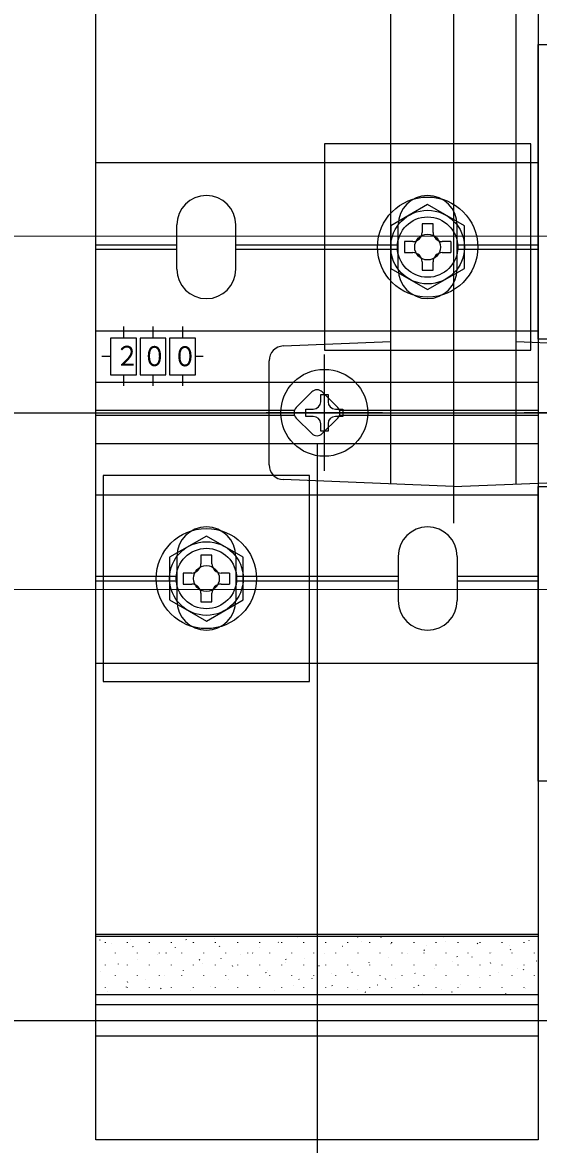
# Model space of a CAD drawing. Units: millimetres, scale not verified. Extents: x -875 to 875, y -1299 to 1292.
# Drawn here: x 450.3 to 520.3, y 225.4 to 377.8 of the extents above; entities that cross this region are included whole.
import ezdxf
from ezdxf.enums import TextEntityAlignment as Align

# ---------------------------------------------------------------- set-up
doc = ezdxf.new("R2010")
doc.units = ezdxf.units.MM
doc.header["$LTSCALE"] = 8
doc.layers.add('0-5_YKK_12', color=2, linetype='Continuous', lineweight=18)
for name, color, linetype in [('0-6_YKK_13', 4, 'Continuous'), ('0-8_YKK_D', 6, 'Continuous'), ('0-A_YSS_K', 3, 'Continuous')]:
    doc.layers.add(name, color=color, linetype=linetype)
doc.styles.add('ＭＳ ゴシック', font='')
doc.styles.get('ＭＳ ゴシック').set_extended_font_data('MS Gothic')

msp = doc.modelspace()

# ---------------------------------------------------------------- linework, layer by layer
at = {"layer": '0-5_YKK_12'}
for p, q in [((554.757, 348.8), (285.757, 348.8)), ((554.757, 300.8), (285.757, 300.8))]:
    msp.add_line(p, q, dxfattribs=at)
at = {"layer": '0-6_YKK_13'}
for p, q in [((508.757, 459.396), (508.757, 309.8)), ((500.257, 315.14), (500.257, 432.186)), ((517.257, 315.14), (517.257, 432.186)), ((460.257, 358.8), (520.257, 358.8)), ((506.007, 350.45), (504.507, 350.45)), ((504.507, 350.45), (504.507, 349.3)), ((506.007, 349.3), (506.007, 350.45)), ((471.257, 344.3), (471.257, 350.3)), ((479.257, 344.3), (479.257, 350.3)), ((501.257, 344.3), (501.257, 350.3)), ((509.257, 344.3), (509.257, 350.3)), ((460.257, 347.6), (471.257, 347.6)), ((479.257, 347.6), (501.257, 347.6)), ((503.257, 348.05), (502.107, 348.05)), ((508.407, 348.05), (507.257, 348.05)), ((508.407, 348.05), (508.407, 346.55)), ((509.257, 347.6), (520.257, 347.6)), ((460.257, 347), (471.257, 347)), ((479.257, 347), (501.257, 347)), ((507.257, 346.55), (508.407, 346.55)), ((509.257, 347), (520.257, 347)), ((504.507, 345.3), (504.507, 344.15)), ((506.007, 344.15), (506.007, 345.3)), ((504.507, 344.15), (506.007, 344.15)), ((460.257, 335.95), (520.257, 335.95)), ((464.007, 336.51), (464.007, 334.95)), ((468.007, 336.51), (468.007, 334.95)), ((472.007, 336.51), (472.007, 334.95)), ((485.677, 333.877), (500.257, 334.46)), ((517.257, 334.46), (531.837, 333.877)), ((462.257, 332.45), (461.086, 332.45)), ((474.792, 332.45), (473.757, 332.45)), ((491.257, 316.9), (491.257, 332.7)), ((483.757, 317.722), (483.757, 331.878)), ((464.007, 329.95), (464.007, 328.475)), ((468.007, 329.95), (468.007, 328.475)), ((472.007, 329.95), (472.007, 328.475)), ((460.257, 328.95), (520.257, 328.95)), ((487.429, 325.507), (489.55, 327.628)), ((490.964, 327.628), (493.085, 325.507)), ((487.182, 325.1), (460.257, 325.1)), ((499.157, 324.8), (483.357, 324.8)), ((520.257, 325.1), (493.332, 325.1)), ((534.157, 324.8), (518.357, 324.8)), ((460.257, 324.5), (487.182, 324.5)), ((489.55, 321.972), (487.429, 324.093)), ((489.757, 324.3), (488.757, 324.3)), ((493.085, 324.093), (490.964, 321.972)), ((493.332, 324.5), (520.257, 324.5)), ((460.257, 320.65), (520.257, 320.65)), ((508.757, 314.8), (485.677, 315.723)), ((508.757, 314.8), (531.837, 315.723)), ((460.257, 313.65), (520.257, 313.65)), ((471.257, 305.3), (471.257, 299.3)), ((476.007, 305.45), (474.507, 305.45)), ((474.507, 305.45), (474.507, 304.3)), ((476.007, 304.3), (476.007, 305.45)), ((479.257, 305.3), (479.257, 299.3)), ((501.257, 305.3), (501.257, 299.3)), ((509.257, 305.3), (509.257, 299.3)), ((460.257, 302.6), (471.257, 302.6)), ((460.257, 302), (471.257, 302)), ((473.257, 303.05), (472.107, 303.05)), ((478.407, 303.05), (477.257, 303.05)), ((478.407, 303.05), (478.407, 301.55)), ((479.257, 302.6), (501.257, 302.6)), ((479.257, 302), (501.257, 302)), ((509.257, 302.6), (520.257, 302.6)), ((509.257, 302), (520.257, 302)), ((474.507, 300.3), (474.507, 299.15)), ((476.007, 299.15), (476.007, 300.3)), ((477.257, 301.55), (478.407, 301.55)), ((474.507, 299.15), (476.007, 299.15)), ((460.257, 290.8), (520.257, 290.8)), ((460.257, 245.782), (460.257, 254.002)), ((460.257, 254.002), (520.257, 254.002)), ((460.257, 253.754), (520.257, 253.754)), ((460.832, 253.149), (460.777, 253.233)), ((461.556, 252.858), (461.556, 252.908)), ((464.546, 252.858), (464.546, 252.908)), ((464.969, 253.347), (464.965, 253.357)), ((467.536, 252.858), (467.536, 252.908)), ((470.526, 252.858), (470.526, 252.908)), ((472.562, 253.185), (472.507, 253.269)), ((473.516, 252.858), (473.516, 252.908)), ((476.305, 253.424), (476.302, 253.433)), ((476.506, 252.858), (476.506, 252.908)), ((479.496, 252.858), (479.496, 252.908)), ((482.486, 252.858), (482.486, 252.908)), ((485.013, 252.902), (485.01, 252.911)), ((485.476, 252.858), (485.476, 252.908)), ((487.642, 253.501), (487.639, 253.51)), ((488.466, 252.858), (488.466, 252.908)), ((491.456, 252.858), (491.456, 252.908)), ((494.446, 252.858), (494.446, 252.908)), ((495.817, 253.566), (495.762, 253.649)), ((496.35, 252.978), (496.346, 252.988)), ((497.436, 252.858), (497.436, 252.908)), ((498.979, 253.577), (498.975, 253.587)), ((500.426, 252.858), (500.426, 252.908)), ((503.416, 252.858), (503.416, 252.908)), ((506.406, 252.858), (506.406, 252.908)), ((507.547, 253.602), (507.491, 253.685)), ((507.686, 253.055), (507.683, 253.064)), ((509.396, 252.858), (509.396, 252.908)), ((510.315, 253.654), (510.312, 253.663)), ((512.386, 252.858), (512.386, 252.908)), ((515.376, 252.858), (515.376, 252.908)), ((518.366, 252.858), (518.366, 252.908)), ((519.023, 253.132), (519.02, 253.141)), ((462.34, 252.748), (462.336, 252.758)), ((462.931, 251.433), (462.931, 251.483)), ((465.336, 252.265), (465.28, 252.348)), ((465.921, 251.433), (465.921, 251.483)), ((468.911, 251.433), (468.911, 251.483)), ((469.839, 251.381), (469.784, 251.464)), ((471.064, 252.179), (471.061, 252.188)), ((471.901, 251.433), (471.901, 251.483)), ((473.676, 252.825), (473.673, 252.834)), ((474.891, 251.433), (474.891, 251.483)), ((477.065, 252.301), (477.01, 252.384)), ((477.881, 251.433), (477.881, 251.483)), ((480.871, 251.433), (480.871, 251.483)), ((481.568, 251.416), (481.513, 251.5)), ((482.401, 252.256), (482.397, 252.265)), ((483.861, 251.433), (483.861, 251.483)), ((486.851, 251.433), (486.851, 251.483)), ((489.841, 251.433), (489.841, 251.483)), ((492.831, 251.433), (492.831, 251.483)), ((493.738, 252.332), (493.734, 252.342)), ((495.821, 251.433), (495.821, 251.483)), ((498.811, 251.433), (498.811, 251.483)), ((500.32, 252.681), (500.265, 252.765)), ((501.801, 251.433), (501.801, 251.483)), ((502.579, 251.433), (502.575, 251.442)), ((504.823, 251.797), (504.768, 251.88)), ((504.791, 251.433), (504.791, 251.483)), ((505.074, 252.409), (505.071, 252.418)), ((507.781, 251.433), (507.781, 251.483)), ((510.771, 251.433), (510.771, 251.483)), ((512.05, 252.717), (511.995, 252.801)), ((513.761, 251.433), (513.761, 251.483)), ((513.915, 251.51), (513.912, 251.519)), ((516.411, 252.486), (516.407, 252.495)), ((516.553, 251.833), (516.498, 251.916)), ((516.751, 251.433), (516.751, 251.483)), ((519.741, 251.433), (519.741, 251.483)), ((461.556, 249.818), (461.556, 249.868)), ((463.328, 249.958), (463.324, 249.968)), ((464.546, 249.818), (464.546, 249.868)), ((465.94, 250.604), (465.937, 250.614)), ((467.536, 249.818), (467.536, 249.868)), ((468.569, 251.203), (468.565, 251.212)), ((470.526, 249.818), (470.526, 249.868)), ((473.516, 249.818), (473.516, 249.868)), ((474.342, 250.496), (474.287, 250.579)), ((474.664, 250.035), (474.661, 250.044)), ((476.506, 249.818), (476.506, 249.868)), ((477.277, 250.681), (477.273, 250.69)), ((479.496, 249.818), (479.496, 249.868)), ((479.905, 251.28), (479.902, 251.289)), ((482.486, 249.818), (482.486, 249.868)), ((485.476, 249.818), (485.476, 249.868)), ((486.001, 250.111), (485.998, 250.121)), ((486.072, 250.532), (486.016, 250.615)), ((488.466, 249.818), (488.466, 249.868)), ((488.613, 250.757), (488.61, 250.767)), ((491.242, 251.356), (491.239, 251.366)), ((491.456, 249.818), (491.456, 249.868)), ((494.446, 249.818), (494.446, 249.868)), ((497.338, 250.188), (497.334, 250.198)), ((497.436, 249.818), (497.436, 249.868)), ((499.95, 250.834), (499.947, 250.844)), ((500.426, 249.818), (500.426, 249.868)), ((503.416, 249.818), (503.416, 249.868)), ((506.406, 249.818), (506.406, 249.868)), ((508.674, 250.265), (508.671, 250.274)), ((509.327, 250.913), (509.271, 250.996)), ((509.396, 249.818), (509.396, 249.868)), ((511.287, 250.911), (511.283, 250.92)), ((512.386, 249.818), (512.386, 249.868)), ((513.83, 250.028), (513.775, 250.112)), ((515.376, 249.818), (515.376, 249.868)), ((518.366, 249.818), (518.366, 249.868)), ((520.011, 250.341), (520.008, 250.351)), ((460.832, 248.982), (460.829, 248.992)), ((462.931, 248.393), (462.931, 248.443)), ((465.921, 248.393), (465.921, 248.443)), ((468.911, 248.393), (468.911, 248.443)), ((469.54, 248.46), (469.537, 248.469)), ((471.901, 248.393), (471.901, 248.443)), ((472.169, 249.059), (472.166, 249.068)), ((474.891, 248.393), (474.891, 248.443)), ((477.881, 248.393), (477.881, 248.443)), ((478.845, 249.612), (478.79, 249.695)), ((480.871, 248.393), (480.871, 248.443)), ((480.877, 248.537), (480.874, 248.546)), ((483.348, 248.727), (483.293, 248.811)), ((483.506, 249.136), (483.502, 249.145)), ((483.861, 248.393), (483.861, 248.443)), ((486.851, 248.393), (486.851, 248.443)), ((489.841, 248.393), (489.841, 248.443)), ((490.575, 249.648), (490.52, 249.731)), ((492.214, 248.613), (492.21, 248.623)), ((492.831, 248.393), (492.831, 248.443)), ((494.842, 249.212), (494.839, 249.222)), ((495.078, 248.763), (495.023, 248.847)), ((495.821, 248.393), (495.821, 248.443)), ((498.811, 248.393), (498.811, 248.443)), ((501.801, 248.393), (501.801, 248.443)), ((503.55, 248.69), (503.547, 248.699)), ((504.791, 248.393), (504.791, 248.443)), ((506.179, 249.289), (506.176, 249.298)), ((507.781, 248.393), (507.781, 248.443)), ((510.771, 248.393), (510.771, 248.443)), ((513.761, 248.393), (513.761, 248.443)), ((514.887, 248.767), (514.884, 248.776)), ((516.751, 248.393), (516.751, 248.443)), ((517.516, 249.365), (517.512, 249.375)), ((518.333, 249.144), (518.278, 249.227)), ((519.741, 248.393), (519.741, 248.443)), ((461.556, 246.778), (461.556, 246.828)), ((464.433, 246.838), (464.429, 246.847)), ((464.597, 247.462), (464.541, 247.546)), ((464.546, 246.778), (464.546, 246.828)), ((466.928, 247.814), (466.925, 247.823)), ((467.536, 246.778), (467.536, 246.828)), ((470.526, 246.778), (470.526, 246.828)), ((473.516, 246.778), (473.516, 246.828)), ((475.769, 246.915), (475.766, 246.924)), ((476.506, 246.778), (476.506, 246.828)), ((478.265, 247.891), (478.261, 247.9)), ((479.496, 246.778), (479.496, 246.828)), ((482.486, 246.778), (482.486, 246.828)), ((485.476, 246.778), (485.476, 246.828)), ((487.106, 246.991), (487.103, 247.001)), ((487.852, 247.843), (487.796, 247.926)), ((488.466, 246.778), (488.466, 246.828)), ((489.601, 247.967), (489.598, 247.977)), ((491.456, 246.778), (491.456, 246.828)), ((492.355, 246.958), (492.3, 247.042)), ((494.446, 246.778), (494.446, 246.828)), ((497.436, 246.778), (497.436, 246.828)), ((498.443, 247.068), (498.439, 247.077)), ((499.581, 247.879), (499.526, 247.962)), ((500.426, 246.778), (500.426, 246.828)), ((500.938, 248.044), (500.935, 248.053)), ((503.416, 246.778), (503.416, 246.828)), ((504.084, 246.994), (504.029, 247.078)), ((506.406, 246.778), (506.406, 246.828)), ((509.396, 246.778), (509.396, 246.828)), ((509.779, 247.145), (509.776, 247.154)), ((512.275, 248.121), (512.271, 248.13)), ((512.386, 246.778), (512.386, 246.828)), ((515.376, 246.778), (515.376, 246.828)), ((518.366, 246.778), (518.366, 246.828)), ((461.804, 246.239), (461.8, 246.249)), ((469.1, 246.578), (469.045, 246.661)), ((473.14, 246.316), (473.137, 246.325)), ((484.477, 246.392), (484.474, 246.402)), ((493.202, 245.823), (493.198, 245.832)), ((495.814, 246.469), (495.81, 246.479)), ((496.858, 246.074), (496.803, 246.157)), ((504.538, 245.9), (504.535, 245.909)), ((507.15, 246.546), (507.147, 246.555)), ((508.588, 246.11), (508.532, 246.193)), ((515.875, 245.976), (515.872, 245.986)), ((518.487, 246.622), (518.484, 246.632)), ((460.257, 244.476), (520.257, 244.476)), ((460.257, 240.2), (520.257, 240.2))]:
    msp.add_line(p, q, dxfattribs=at)
for points in [[(520.257, 423.5), (520.257, 226.1), (460.257, 226.1), (460.257, 423.5)], [(560.257, 374.8), (560.257, 334.8), (520.257, 334.8), (520.257, 374.8)], [(491.257, 361.3), (491.257, 333.3), (519.257, 333.3), (519.257, 361.3)], [(510.257, 350.187), (505.257, 353.074), (500.257, 350.187), (500.257, 344.413), (505.257, 341.526), (510.257, 344.413)], [(462.257, 329.95), (465.757, 329.95), (465.757, 334.95), (462.257, 334.95)], [(466.257, 329.95), (469.757, 329.95), (469.757, 334.95), (466.257, 334.95)], [(470.257, 329.95), (473.757, 329.95), (473.757, 334.95), (470.257, 334.95)], [(461.257, 316.3), (461.257, 288.3), (489.257, 288.3), (489.257, 316.3)], [(560.257, 314.8), (560.257, 274.8), (520.257, 274.8), (520.257, 314.8)], [(480.257, 305.187), (475.257, 308.074), (470.257, 305.187), (470.257, 299.413), (475.257, 296.526), (480.257, 299.413)]]:
    msp.add_lwpolyline(points, close=True, dxfattribs=at)
for points in [[(502.107, 348.05), (502.107, 346.55), (503.257, 346.55)], [(490.757, 326.3), (490.757, 327.3), (491.757, 327.3), (491.757, 326.3)], [(488.757, 324.3), (488.757, 325.3), (489.757, 325.3)], [(492.757, 325.3), (493.757, 325.3), (493.757, 324.3), (492.757, 324.3)], [(491.757, 323.3), (491.757, 322.3), (490.757, 322.3), (490.757, 323.3)], [(472.107, 303.05), (472.107, 301.55), (473.257, 301.55)], [(520.257, 254.002), (520.257, 245.782), (460.257, 245.782)]]:
    msp.add_lwpolyline(points, dxfattribs=at)
for centre, radius in [((505.257, 347.3), 6.8), ((505.257, 347.3), 5), ((505.257, 347.3), 4.1), ((505.257, 347.3), 1.75), ((491.257, 324.8), 5.9), ((475.257, 302.3), 6.8), ((475.257, 302.3), 5), ((475.257, 302.3), 4.1), ((475.257, 302.3), 1.75)]:
    msp.add_circle(centre, radius, dxfattribs=at)
for centre, radius, start, end in [((475.257, 350.3), 4, 0, 180), ((505.257, 350.3), 4, 0, 180), ((503.257, 349.3), 1.25, 270, 0), ((507.257, 349.3), 1.25, 180, 270), ((503.257, 345.3), 1.25, 0, 90), ((507.257, 345.3), 1.25, 90, 180), ((475.257, 344.3), 4, 180, 0), ((505.257, 344.3), 4, 180, 0), ((485.757, 331.878), 2, 92.29061, 180), ((490.257, 326.921), 1, 45, 135), ((489.757, 326.3), 1, 270, 0), ((492.757, 326.3), 1, 180, 270), ((488.136, 324.8), 1, 135, 225), ((492.378, 324.8), 1, 315, 45), ((489.757, 323.3), 1, 0, 90), ((492.757, 323.3), 1, 90, 180), ((490.257, 322.679), 1, 225, 315), ((485.757, 317.722), 2, 180, 267.70939), ((475.257, 305.3), 4, 0, 180), ((505.257, 305.3), 4, 0, 180), ((473.257, 304.3), 1.25, 270, 0), ((477.257, 304.3), 1.25, 180, 270), ((473.257, 300.3), 1.25, 0, 90), ((477.257, 300.3), 1.25, 90, 180), ((475.257, 299.3), 4, 180, 0), ((505.257, 299.3), 4, 180, 0)]:
    msp.add_arc(centre, radius, start, end, dxfattribs=at)
at = {"layer": '0-8_YKK_D'}
msp.add_line((490.257, 320.679), (490.257, 193.8), dxfattribs=at)
at = {"layer": '0-A_YSS_K'}
for p, q in [((-314.743, 324.8), (805.257, 324.8)), ((-144.743, 242.3), (690.257, 242.3))]:
    msp.add_line(p, q, dxfattribs=at)

# ---------------------------------------------------------------- texts
at = {"layer": '0-6_YKK_13', "style": 'ＭＳ ゴシック', "width": 0.9}
for s, p in [('２', (462.851, 330.368)), ('０', (466.54, 330.328)), ('０', (470.676, 330.31))]:
    msp.add_text(s, height=2.711, dxfattribs=at).set_placement(p, align=Align.BOTTOM_LEFT)

doc.saveas('drawing.dxf')
